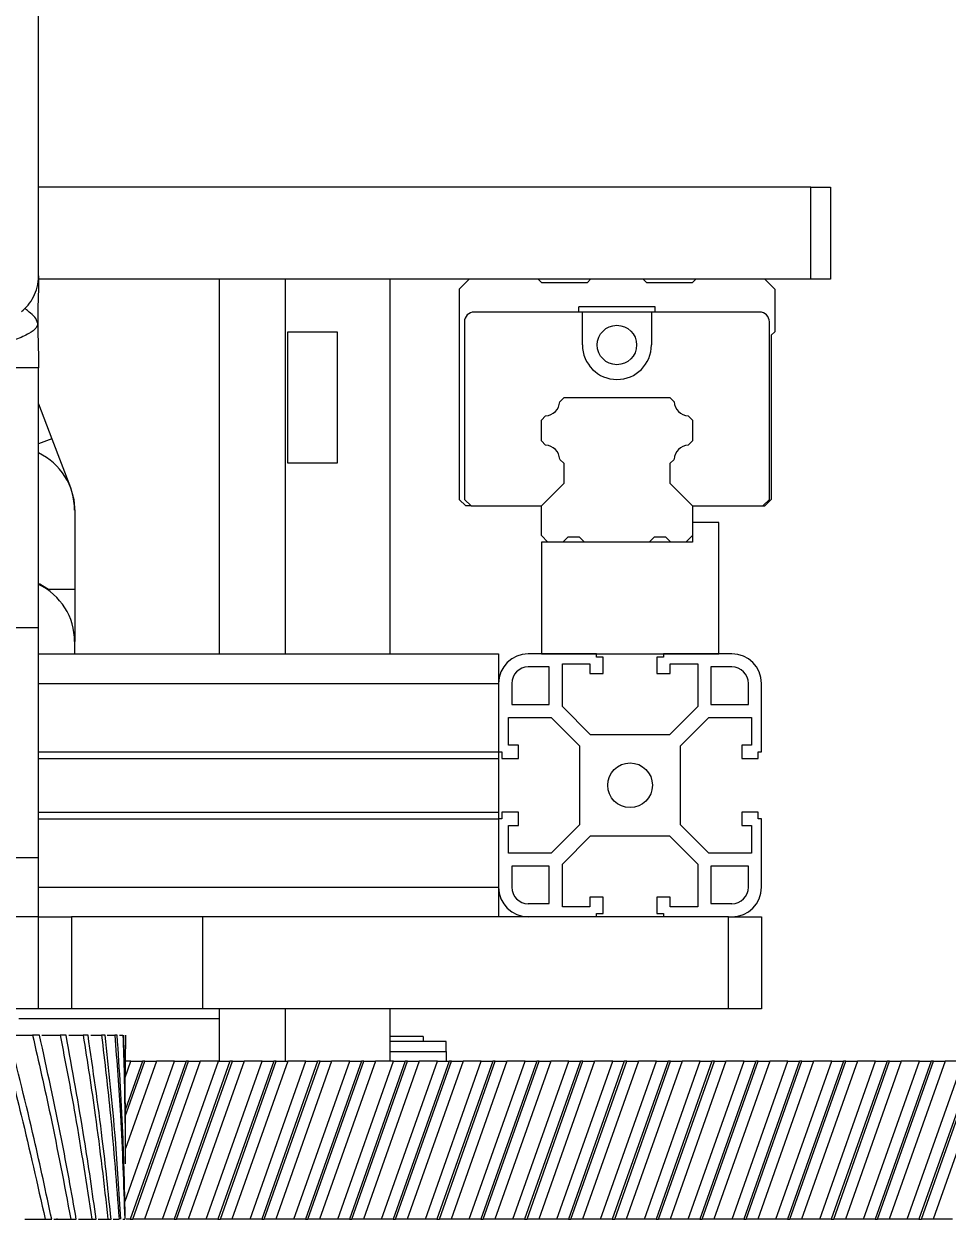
# Model space of a CAD drawing. Header units: millimetres. Extents: x 0 to 597, y 0 to 420.
# Drawn here: x 381.55 to 390.93, y 336.05 to 348.18 of the extents above; entities that cross this region are included whole.
import ezdxf

# ---------------------------------------------------------------- set-up
doc = ezdxf.new("R2010")
doc.units = ezdxf.units.MM

msp = doc.modelspace()

# ---------------------------------------------------------------- linework, layer by layer
at = {"color": 7, "linetype": 'Continuous', "lineweight": 25}
for p, q in [((381.7, 345.621), (381.7, 348.488)), ((389.533, 346.521), (381.7, 346.521)), ((389.533, 345.588), (389.533, 346.521)), ((389.533, 346.521), (389.733, 346.521)), ((389.733, 346.521), (389.733, 345.588)), ((389.533, 345.588), (381.7, 345.588)), ((383.533, 345.588), (383.533, 341.788)), ((384.2, 345.588), (384.2, 341.788)), ((385.267, 341.788), (385.267, 345.588)), ((386.067, 345.588), (385.967, 345.488)), ((386.8, 345.555), (386.767, 345.588)), ((386.8, 345.555), (387.267, 345.555)), ((387.3, 345.588), (387.267, 345.555)), ((387.867, 345.555), (387.833, 345.588)), ((387.867, 345.555), (388.333, 345.555)), ((388.367, 345.588), (388.333, 345.555)), ((389.067, 345.588), (389.167, 345.488)), ((389.733, 345.588), (389.533, 345.588)), ((385.967, 345.488), (385.967, 343.355)), ((389.167, 345.488), (389.167, 345.055)), ((387.18, 345.255), (387.18, 345.308)), ((387.953, 345.308), (387.18, 345.308)), ((387.953, 345.255), (387.953, 345.308)), ((387.217, 345.255), (386.12, 345.255)), ((387.217, 344.921), (387.217, 345.255)), ((387.917, 345.255), (387.217, 345.255)), ((387.917, 345.255), (387.917, 344.921)), ((389.013, 345.255), (387.917, 345.255)), ((384.227, 343.721), (384.227, 345.055)), ((384.227, 345.055), (384.728, 345.055)), ((384.728, 345.055), (384.728, 343.721)), ((386.02, 345.155), (386.02, 343.355)), ((389.113, 343.355), (389.113, 345.155)), ((389.133, 345.021), (389.167, 345.055)), ((389.133, 345.021), (389.133, 343.355)), ((381.7, 342.054), (381.7, 344.688)), ((381.7, 344.323), (381.835, 343.97)), ((386.987, 344.345), (387.03, 344.388)), ((387.03, 344.388), (388.103, 344.388)), ((388.103, 344.388), (388.147, 344.345)), ((386.843, 344.201), (386.8, 344.158)), ((388.333, 344.158), (388.29, 344.201)), ((386.8, 343.948), (386.8, 344.158)), ((388.333, 344.158), (388.333, 343.948)), ((381.835, 343.97), (381.7, 343.918)), ((381.835, 343.97), (382.025, 343.475)), ((386.8, 343.948), (386.843, 343.905)), ((388.29, 343.905), (388.333, 343.948)), ((384.728, 343.721), (384.227, 343.721)), ((386.987, 343.761), (387.03, 343.718)), ((387.03, 343.518), (387.03, 343.718)), ((388.103, 343.718), (388.147, 343.761)), ((388.103, 343.718), (388.103, 343.518)), ((386.8, 343.288), (387.03, 343.518)), ((388.103, 343.518), (388.333, 343.288)), ((385.967, 343.355), (386.033, 343.288)), ((386.02, 343.355), (386.087, 343.288)), ((389.047, 343.288), (389.113, 343.355)), ((389.067, 343.288), (389.133, 343.355)), ((382.067, 343.245), (382.067, 342.442)), ((386.087, 343.288), (386.033, 343.288)), ((386.087, 343.288), (386.8, 343.288)), ((386.8, 342.988), (386.8, 343.288)), ((388.333, 343.288), (388.333, 342.988)), ((388.333, 343.288), (389.047, 343.288)), ((389.047, 343.288), (389.067, 343.288)), ((388.333, 343.121), (388.333, 342.921)), ((388.6, 343.121), (388.333, 343.121)), ((388.6, 341.788), (388.6, 343.121)), ((386.8, 342.988), (386.867, 342.921)), ((388.267, 342.921), (388.333, 342.988)), ((386.8, 342.921), (386.8, 341.788)), ((388.333, 342.921), (386.8, 342.921)), ((387.019, 342.921), (386.867, 342.921)), ((387.019, 342.921), (387.07, 342.972)), ((387.187, 342.972), (387.07, 342.972)), ((387.187, 342.972), (387.238, 342.921)), ((387.895, 342.921), (387.238, 342.921)), ((387.895, 342.921), (387.946, 342.972)), ((388.063, 342.972), (387.946, 342.972)), ((388.063, 342.972), (388.114, 342.921)), ((388.267, 342.921), (388.114, 342.921)), ((382.067, 342.442), (381.8, 342.442)), ((382.067, 342.442), (382.067, 341.912)), ((381.7, 339.721), (381.7, 342.055)), ((382.067, 341.788), (382.067, 341.912)), ((381.7, 341.788), (386.367, 341.788)), ((386.367, 341.788), (386.367, 341.488)), ((387.36, 341.788), (386.667, 341.788)), ((386.8, 341.788), (388.6, 341.788)), ((387.36, 341.755), (387.36, 341.788)), ((388.04, 341.788), (388.04, 341.755)), ((388.733, 341.788), (388.04, 341.788)), ((386.88, 341.655), (386.667, 341.655)), ((386.88, 341.275), (386.88, 341.655)), ((387.013, 341.688), (387.293, 341.688)), ((387.013, 341.255), (387.013, 341.688)), ((387.293, 341.688), (387.293, 341.588)), ((387.427, 341.755), (387.36, 341.755)), ((387.427, 341.588), (387.427, 341.755)), ((387.973, 341.755), (387.973, 341.588)), ((388.04, 341.755), (387.973, 341.755)), ((388.107, 341.688), (388.387, 341.688)), ((388.107, 341.588), (388.107, 341.688)), ((388.387, 341.688), (388.387, 341.255)), ((388.733, 341.655), (388.52, 341.655)), ((388.52, 341.655), (388.52, 341.275)), ((387.293, 341.588), (387.427, 341.588)), ((387.973, 341.588), (388.107, 341.588)), ((386.367, 341.488), (386.367, 340.795)), ((386.5, 341.488), (386.5, 341.275)), ((388.9, 341.275), (388.9, 341.488)), ((389.033, 340.795), (389.033, 341.488)), ((386.5, 341.275), (386.88, 341.275)), ((387.3, 340.968), (387.013, 341.255)), ((388.387, 341.255), (388.1, 340.968)), ((388.52, 341.275), (388.9, 341.275)), ((386.467, 341.141), (386.9, 341.141)), ((386.467, 340.861), (386.467, 341.141)), ((386.9, 341.141), (387.187, 340.855)), ((388.213, 340.855), (388.5, 341.141)), ((388.5, 341.141), (388.933, 341.141)), ((388.933, 341.141), (388.933, 340.861)), ((388.1, 340.968), (387.3, 340.968)), ((381.7, 340.795), (386.367, 340.795)), ((386.367, 340.795), (386.4, 340.795)), ((386.367, 340.795), (386.367, 340.728)), ((386.4, 340.795), (386.4, 340.728)), ((386.567, 340.861), (386.467, 340.861)), ((386.567, 340.728), (386.567, 340.861)), ((387.187, 340.855), (387.187, 340.055)), ((388.213, 340.055), (388.213, 340.855)), ((388.833, 340.861), (388.833, 340.728)), ((388.933, 340.861), (388.833, 340.861)), ((389, 340.795), (389.033, 340.795)), ((389, 340.728), (389, 340.795)), ((381.7, 340.728), (386.367, 340.728)), ((386.367, 340.728), (386.367, 340.181)), ((386.4, 340.728), (386.567, 340.728)), ((388.833, 340.728), (389, 340.728)), ((381.7, 340.181), (386.367, 340.181)), ((381.7, 340.115), (386.367, 340.115)), ((386.367, 340.181), (386.367, 340.115)), ((386.4, 340.115), (386.367, 340.115)), ((386.367, 340.115), (386.367, 339.421)), ((386.4, 340.181), (386.4, 340.115)), ((386.567, 340.181), (386.4, 340.181)), ((386.567, 340.048), (386.567, 340.181)), ((388.833, 340.181), (388.833, 340.048)), ((389, 340.181), (388.833, 340.181)), ((389, 340.115), (389, 340.181)), ((389.033, 340.115), (389, 340.115)), ((389.033, 339.421), (389.033, 340.115)), ((386.467, 340.048), (386.567, 340.048)), ((386.467, 339.768), (386.467, 340.048)), ((387.187, 340.055), (386.9, 339.768)), ((388.5, 339.768), (388.213, 340.055)), ((388.833, 340.048), (388.933, 340.048)), ((388.933, 340.048), (388.933, 339.768)), ((387.013, 339.655), (387.3, 339.941)), ((387.3, 339.941), (388.1, 339.941)), ((388.1, 339.941), (388.387, 339.655)), ((381.346, 339.721), (381.7, 339.721)), ((381.7, 339.121), (381.7, 339.721)), ((386.9, 339.768), (386.467, 339.768)), ((388.933, 339.768), (388.5, 339.768)), ((386.88, 339.635), (386.5, 339.635)), ((386.5, 339.635), (386.5, 339.421)), ((386.88, 339.255), (386.88, 339.635)), ((387.013, 339.221), (387.013, 339.655)), ((388.387, 339.655), (388.387, 339.221)), ((388.9, 339.635), (388.52, 339.635)), ((388.52, 339.635), (388.52, 339.255)), ((388.9, 339.421), (388.9, 339.635)), ((386.367, 339.421), (386.367, 339.121)), ((386.667, 339.255), (386.88, 339.255)), ((387.293, 339.221), (387.013, 339.221)), ((387.293, 339.321), (387.293, 339.221)), ((387.427, 339.321), (387.293, 339.321)), ((387.427, 339.155), (387.427, 339.321)), ((387.973, 339.321), (387.973, 339.155)), ((388.107, 339.321), (387.973, 339.321)), ((388.107, 339.221), (388.107, 339.321)), ((388.387, 339.221), (388.107, 339.221)), ((388.52, 339.255), (388.733, 339.255)), ((381.7, 339.121), (375.7, 339.121)), ((381.7, 338.188), (381.7, 339.121)), ((381.7, 339.121), (382.033, 339.121)), ((382.033, 339.121), (382.033, 338.188)), ((383.367, 339.121), (382.033, 339.121)), ((383.367, 338.188), (383.367, 339.121)), ((388.7, 339.121), (383.367, 339.121)), ((387.36, 339.155), (387.427, 339.155)), ((387.36, 339.121), (387.36, 339.155)), ((387.973, 339.155), (388.04, 339.155)), ((388.04, 339.155), (388.04, 339.121)), ((388.7, 338.188), (388.7, 339.121)), ((388.7, 339.121), (389.033, 339.121)), ((389.033, 339.121), (389.033, 338.188)), ((381.7, 338.188), (375.7, 338.188)), ((382.033, 338.188), (381.7, 338.188)), ((383.367, 338.188), (382.033, 338.188)), ((388.7, 338.188), (383.367, 338.188)), ((383.533, 338.188), (383.533, 337.655)), ((384.2, 338.188), (384.2, 337.655)), ((385.267, 337.655), (385.267, 338.188)), ((389.033, 338.188), (388.7, 338.188)), ((381.5, 338.088), (383.533, 338.088)), ((381.71, 337.921), (381.639, 337.921)), ((381.732, 337.921), (381.919, 337.921)), ((381.979, 337.921), (381.919, 337.921)), ((382.007, 337.921), (382.153, 337.921)), ((382.202, 337.921), (382.153, 337.921)), ((382.229, 337.921), (382.339, 337.921)), ((382.375, 337.921), (382.339, 337.921)), ((382.397, 337.921), (382.473, 337.921)), ((382.498, 337.921), (382.473, 337.921)), ((382.52, 337.921), (382.555, 337.921)), ((382.581, 336.927), (382.566, 337.921)), ((382.582, 337.921), (382.575, 337.351)), ((385.6, 337.908), (385.267, 337.908)), ((385.6, 337.908), (385.6, 337.855)), ((385.833, 337.855), (385.267, 337.855)), ((385.833, 337.755), (385.833, 337.855)), ((382.577, 336.238), (383.079, 337.655)), ((382.577, 337.491), (382.635, 337.655)), ((382.753, 337.655), (382.578, 337.161)), ((382.579, 337.094), (382.777, 337.655)), ((382.635, 337.655), (382.579, 337.655)), ((382.895, 337.655), (382.582, 336.771)), ((383.197, 337.655), (382.63, 336.055)), ((382.635, 337.655), (382.753, 337.655)), ((382.655, 336.055), (383.222, 337.655)), ((382.777, 337.655), (382.753, 337.655)), ((383.34, 337.655), (382.773, 336.055)), ((382.777, 337.655), (382.895, 337.655)), ((383.079, 337.655), (382.895, 337.655)), ((382.957, 336.055), (383.524, 337.655)), ((383.641, 337.655), (383.075, 336.055)), ((383.079, 337.655), (383.197, 337.655)), ((383.1, 336.055), (383.666, 337.655)), ((383.222, 337.655), (383.197, 337.655)), ((383.784, 337.655), (383.217, 336.055)), ((383.222, 337.655), (383.34, 337.655)), ((383.524, 337.655), (383.34, 337.655)), ((383.401, 336.055), (383.968, 337.655)), ((384.086, 337.655), (383.519, 336.055)), ((383.524, 337.655), (383.641, 337.655)), ((383.544, 336.055), (384.111, 337.655)), ((383.666, 337.655), (383.641, 337.655)), ((384.229, 337.655), (383.662, 336.055)), ((383.666, 337.655), (383.784, 337.655)), ((383.968, 337.655), (383.784, 337.655)), ((383.846, 336.055), (384.412, 337.655)), ((384.53, 337.655), (383.964, 336.055)), ((383.968, 337.655), (384.086, 337.655)), ((383.988, 336.055), (384.555, 337.655)), ((384.111, 337.655), (384.086, 337.655)), ((384.673, 337.655), (384.106, 336.055)), ((384.111, 337.655), (384.229, 337.655)), ((384.412, 337.655), (384.229, 337.655)), ((384.29, 336.055), (384.857, 337.655)), ((384.975, 337.655), (384.408, 336.055)), ((384.412, 337.655), (384.53, 337.655)), ((384.433, 336.055), (385, 337.655)), ((384.555, 337.655), (384.53, 337.655)), ((385.117, 337.655), (384.551, 336.055)), ((384.555, 337.655), (384.673, 337.655)), ((384.857, 337.655), (384.673, 337.655)), ((384.735, 336.055), (385.301, 337.655)), ((385.419, 337.655), (384.853, 336.055)), ((384.857, 337.655), (384.975, 337.655)), ((384.877, 336.055), (385.444, 337.655)), ((385, 337.655), (384.975, 337.655)), ((385.562, 337.655), (384.995, 336.055)), ((385, 337.655), (385.117, 337.655)), ((385.301, 337.655), (385.117, 337.655)), ((385.179, 336.055), (385.746, 337.655)), ((385.864, 337.655), (385.297, 336.055)), ((385.301, 337.655), (385.419, 337.655)), ((385.322, 336.055), (385.889, 337.655)), ((385.444, 337.655), (385.419, 337.655)), ((386.006, 337.655), (385.44, 336.055)), ((385.444, 337.655), (385.562, 337.655)), ((385.746, 337.655), (385.562, 337.655)), ((385.624, 336.055), (386.19, 337.655)), ((386.308, 337.655), (385.741, 336.055)), ((385.746, 337.655), (385.864, 337.655)), ((385.766, 336.055), (386.333, 337.655)), ((385.833, 337.755), (385.833, 337.655)), ((385.889, 337.655), (385.864, 337.655)), ((386.451, 337.655), (385.884, 336.055)), ((385.889, 337.655), (386.006, 337.655)), ((386.19, 337.655), (386.006, 337.655)), ((386.068, 336.055), (386.635, 337.655)), ((386.753, 337.655), (386.186, 336.055)), ((386.19, 337.655), (386.308, 337.655)), ((386.211, 336.055), (386.777, 337.655)), ((386.333, 337.655), (386.308, 337.655)), ((386.895, 337.655), (386.329, 336.055)), ((386.333, 337.655), (386.451, 337.655)), ((386.635, 337.655), (386.451, 337.655)), ((386.512, 336.055), (387.079, 337.655)), ((387.197, 337.655), (386.63, 336.055)), ((386.635, 337.655), (386.753, 337.655)), ((386.655, 336.055), (387.222, 337.655)), ((386.777, 337.655), (386.753, 337.655)), ((387.34, 337.655), (386.773, 336.055)), ((386.777, 337.655), (386.895, 337.655)), ((387.079, 337.655), (386.895, 337.655)), ((386.957, 336.055), (387.524, 337.655)), ((387.641, 337.655), (387.075, 336.055)), ((387.079, 337.655), (387.197, 337.655)), ((387.1, 336.055), (387.666, 337.655)), ((387.222, 337.655), (387.197, 337.655)), ((387.784, 337.655), (387.217, 336.055)), ((387.222, 337.655), (387.34, 337.655)), ((387.524, 337.655), (387.34, 337.655)), ((387.401, 336.055), (387.968, 337.655)), ((388.086, 337.655), (387.519, 336.055)), ((387.524, 337.655), (387.641, 337.655)), ((387.544, 336.055), (388.111, 337.655)), ((387.666, 337.655), (387.641, 337.655)), ((388.229, 337.655), (387.662, 336.055)), ((387.666, 337.655), (387.784, 337.655)), ((387.968, 337.655), (387.784, 337.655)), ((387.846, 336.055), (388.412, 337.655)), ((388.53, 337.655), (387.964, 336.055)), ((387.968, 337.655), (388.086, 337.655)), ((387.988, 336.055), (388.555, 337.655)), ((388.111, 337.655), (388.086, 337.655)), ((388.673, 337.655), (388.106, 336.055)), ((388.111, 337.655), (388.229, 337.655)), ((388.412, 337.655), (388.229, 337.655)), ((388.29, 336.055), (388.857, 337.655)), ((388.975, 337.655), (388.408, 336.055)), ((388.412, 337.655), (388.53, 337.655)), ((388.433, 336.055), (389, 337.655)), ((388.555, 337.655), (388.53, 337.655)), ((389.117, 337.655), (388.551, 336.055)), ((388.555, 337.655), (388.673, 337.655)), ((388.857, 337.655), (388.673, 337.655)), ((388.735, 336.055), (389.301, 337.655)), ((389.419, 337.655), (388.853, 336.055)), ((388.857, 337.655), (388.975, 337.655)), ((388.877, 336.055), (389.444, 337.655)), ((389, 337.655), (388.975, 337.655)), ((389.562, 337.655), (388.995, 336.055)), ((389, 337.655), (389.117, 337.655)), ((389.301, 337.655), (389.117, 337.655)), ((389.179, 336.055), (389.746, 337.655)), ((389.864, 337.655), (389.297, 336.055)), ((389.301, 337.655), (389.419, 337.655)), ((389.322, 336.055), (389.888, 337.655)), ((389.444, 337.655), (389.419, 337.655)), ((390.006, 337.655), (389.44, 336.055)), ((389.444, 337.655), (389.562, 337.655)), ((389.746, 337.655), (389.562, 337.655)), ((389.624, 336.055), (390.19, 337.655)), ((390.308, 337.655), (389.741, 336.055)), ((389.746, 337.655), (389.864, 337.655)), ((389.766, 336.055), (390.333, 337.655)), ((389.888, 337.655), (389.864, 337.655)), ((390.451, 337.655), (389.884, 336.055)), ((389.888, 337.655), (390.006, 337.655)), ((390.19, 337.655), (390.006, 337.655)), ((390.068, 336.055), (390.635, 337.655)), ((390.753, 337.655), (390.186, 336.055)), ((390.19, 337.655), (390.308, 337.655)), ((390.211, 336.055), (390.777, 337.655)), ((390.333, 337.655), (390.308, 337.655)), ((390.895, 337.655), (390.329, 336.055)), ((390.333, 337.655), (390.451, 337.655)), ((390.635, 337.655), (390.451, 337.655)), ((390.512, 336.055), (391.079, 337.655)), ((391.197, 337.655), (390.63, 336.055)), ((390.635, 337.655), (390.753, 337.655)), ((390.655, 336.055), (391.222, 337.655)), ((390.777, 337.655), (390.753, 337.655)), ((391.34, 337.655), (390.773, 336.055)), ((390.777, 337.655), (390.895, 337.655)), ((391.079, 337.655), (390.895, 337.655)), ((382.582, 336.616), (382.582, 336.927)), ((381.767, 336.055), (381.833, 336.055)), ((381.855, 336.055), (382.027, 336.055)), ((381.886, 336.059), (381.884, 336.055)), ((382.027, 336.055), (382.083, 336.055)), ((382.106, 336.055), (382.24, 336.055)), ((382.24, 336.055), (382.284, 336.055)), ((382.305, 336.055), (382.404, 336.055)), ((382.404, 336.055), (382.435, 336.055)), ((382.457, 336.055), (382.516, 336.055)), ((382.556, 336.055), (382.574, 336.055)), ((382.63, 336.055), (382.588, 336.055)), ((382.63, 336.055), (382.655, 336.055)), ((382.76, 336.055), (382.655, 336.055)), ((382.97, 336.055), (382.76, 336.055)), ((383.075, 336.055), (382.97, 336.055)), ((383.075, 336.055), (383.1, 336.055)), ((383.204, 336.055), (383.1, 336.055)), ((383.414, 336.055), (383.204, 336.055)), ((383.519, 336.055), (383.414, 336.055)), ((383.519, 336.055), (383.544, 336.055)), ((383.649, 336.055), (383.544, 336.055)), ((383.859, 336.055), (383.649, 336.055)), ((383.964, 336.055), (383.859, 336.055)), ((383.964, 336.055), (383.988, 336.055)), ((384.093, 336.055), (383.988, 336.055)), ((384.303, 336.055), (384.093, 336.055)), ((384.408, 336.055), (384.303, 336.055)), ((384.408, 336.055), (384.433, 336.055)), ((384.538, 336.055), (384.433, 336.055)), ((384.748, 336.055), (384.538, 336.055)), ((384.853, 336.055), (384.748, 336.055)), ((384.853, 336.055), (384.877, 336.055)), ((384.982, 336.055), (384.877, 336.055)), ((385.192, 336.055), (384.982, 336.055)), ((385.297, 336.055), (385.192, 336.055)), ((385.297, 336.055), (385.322, 336.055)), ((385.427, 336.055), (385.322, 336.055)), ((385.637, 336.055), (385.427, 336.055)), ((385.741, 336.055), (385.637, 336.055)), ((385.741, 336.055), (385.766, 336.055)), ((385.871, 336.055), (385.766, 336.055)), ((386.081, 336.055), (385.871, 336.055)), ((386.186, 336.055), (386.081, 336.055)), ((386.186, 336.055), (386.211, 336.055)), ((386.315, 336.055), (386.211, 336.055)), ((386.526, 336.055), (386.315, 336.055)), ((386.63, 336.055), (386.526, 336.055)), ((386.63, 336.055), (386.655, 336.055)), ((386.76, 336.055), (386.655, 336.055)), ((386.97, 336.055), (386.76, 336.055)), ((387.075, 336.055), (386.97, 336.055)), ((387.075, 336.055), (387.1, 336.055)), ((387.204, 336.055), (387.1, 336.055)), ((387.414, 336.055), (387.204, 336.055)), ((387.519, 336.055), (387.414, 336.055)), ((387.519, 336.055), (387.544, 336.055)), ((387.649, 336.055), (387.544, 336.055)), ((387.859, 336.055), (387.649, 336.055)), ((387.964, 336.055), (387.859, 336.055)), ((387.964, 336.055), (387.988, 336.055)), ((388.093, 336.055), (387.988, 336.055)), ((388.303, 336.055), (388.093, 336.055)), ((388.408, 336.055), (388.303, 336.055)), ((388.408, 336.055), (388.433, 336.055)), ((388.538, 336.055), (388.433, 336.055)), ((388.748, 336.055), (388.538, 336.055)), ((388.853, 336.055), (388.748, 336.055)), ((388.853, 336.055), (388.877, 336.055)), ((388.982, 336.055), (388.877, 336.055)), ((389.192, 336.055), (388.982, 336.055)), ((389.297, 336.055), (389.192, 336.055)), ((389.297, 336.055), (389.322, 336.055)), ((389.427, 336.055), (389.322, 336.055)), ((389.637, 336.055), (389.427, 336.055)), ((389.741, 336.055), (389.637, 336.055)), ((389.741, 336.055), (389.766, 336.055)), ((389.871, 336.055), (389.766, 336.055)), ((390.081, 336.055), (389.871, 336.055)), ((390.186, 336.055), (390.081, 336.055)), ((390.186, 336.055), (390.211, 336.055)), ((390.315, 336.055), (390.211, 336.055)), ((390.526, 336.055), (390.315, 336.055)), ((390.63, 336.055), (390.526, 336.055)), ((390.63, 336.055), (390.655, 336.055)), ((390.76, 336.055), (390.655, 336.055)), ((390.97, 336.055), (390.76, 336.055))]:
    msp.add_line(p, q, dxfattribs=at)
at = {"color": 8, "linetype": 'Continuous', "lineweight": 25}
for p, q in [((381.7, 341.488), (386.367, 341.488)), ((381.7, 339.421), (386.367, 339.421)), ((385.267, 337.755), (385.833, 337.755))]:
    msp.add_line(p, q, dxfattribs=at)
at = {"color": 7, "linetype": 'Continuous', "lineweight": 25, "flags": 128}
for points in [[(382.025, 343.475), (382.058, 343.353), (382.067, 343.229)], [(381.8, 342.442), (381.714, 342.494), (381.7, 342.5)]]:
    msp.add_lwpolyline(points, dxfattribs=at)
at = {"color": 7, "linetype": 'Continuous', "lineweight": 25}
for centre, radius in [((387.567, 344.921), 0.2), ((387.7, 340.455), 0.227)]:
    msp.add_circle(centre, radius, dxfattribs=at)
for centre, radius, start, end in [((386.12, 345.155), 0.1, 90, 180), ((389.013, 345.155), 0.1, 0, 90), ((387.567, 344.921), 0.35, 180, 0), ((386.834, 344.354), 0.153, 273.5904, 356.4096), ((388.3, 344.354), 0.153, 183.5904, 266.4096), ((381.423, 343.245), 0.643, 0, 64.5292), ((386.834, 343.752), 0.153, 3.5904, 86.4096), ((388.3, 343.752), 0.153, 93.5904, 176.4096), ((381.423, 341.912), 0.643, 0, 64.5292), ((386.667, 341.488), 0.3, 90, 180), ((388.733, 341.488), 0.3, 0, 90), ((386.667, 341.488), 0.167, 90, 180), ((388.733, 341.488), 0.167, 0, 90), ((386.667, 339.421), 0.3, 180, 270), ((386.667, 339.421), 0.167, 180, 270), ((388.733, 339.421), 0.3, 270, 0), ((388.733, 339.421), 0.167, 270, 0)]:
    msp.add_arc(centre, radius, start, end, dxfattribs=at)
for points, knots in [([(381.528, 345.26), (381.551, 345.28), (381.597, 345.322), (381.651, 345.405), (381.692, 345.506), (381.697, 345.583), (381.7, 345.621)], [0, 0, 0, 0, 0.250324, 0.500353, 0.75078, 1, 1, 1, 1]), ([(381.7, 345.621), (381.7, 345.581), (381.699, 345.494), (381.693, 345.334), (381.692, 345.214), (381.691, 345.14)], [0, 0, 0, 0, 0.25132, 0.542319, 1, 1, 1, 1]), ([(381.691, 345.14), (381.683, 345.162), (381.668, 345.206), (381.605, 345.254), (381.569, 345.285), (381.565, 345.289), (381.563, 345.291)], [0, 0, 0, 0, 0.277288, 0.563202, 0.782885, 1, 1, 1, 1]), ([(381.691, 345.14), (381.688, 345.125), (381.682, 345.094), (381.613, 345.039), (381.46, 344.966), (381.265, 344.944), (381.1, 344.993), (381.017, 345.018)], [0, 0, 0, 0, 0.186648, 0.369209, 0.554277, 0.775858, 1, 1, 1, 1]), ([(381.691, 345.14), (381.692, 345.097), (381.693, 345.007), (381.697, 344.886), (381.7, 344.779), (381.7, 344.718), (381.7, 344.688)], [0, 0, 0, 0, 0.290397, 0.59473, 0.799568, 1, 1, 1, 1]), ([(381.7, 344.688), (381.698, 344.688), (381.692, 344.688), (381.651, 344.688), (381.586, 344.688), (381.495, 344.688), (381.379, 344.688), (381.24, 344.688), (381.079, 344.688), (380.955, 344.688), (380.892, 344.688)], [0, 0, 0, 0, 0.125, 0.25, 0.374998, 0.5, 0.625001, 0.750001, 0.875001, 1, 1, 1, 1]), ([(375.7, 342.055), (375.705, 342.055), (375.715, 342.055), (375.795, 342.055), (375.92, 342.055), (376.095, 342.055), (376.313, 342.055), (376.573, 342.055), (376.869, 342.055), (377.196, 342.055), (377.549, 342.055), (377.921, 342.055), (378.307, 342.055), (378.7, 342.055), (379.093, 342.055), (379.479, 342.055), (379.851, 342.055), (380.204, 342.055), (380.532, 342.055), (380.827, 342.055), (381.087, 342.055), (381.306, 342.055), (381.48, 342.055), (381.606, 342.055), (381.685, 342.055), (381.695, 342.055), (381.7, 342.055)], [0, 0, 0, 0, 0.041667, 0.083333, 0.125, 0.166667, 0.208333, 0.25, 0.291667, 0.333333, 0.375, 0.416667, 0.458333, 0.5, 0.541667, 0.583333, 0.625, 0.666666, 0.708333, 0.75, 0.791667, 0.833333, 0.875, 0.916667, 0.958333, 1, 1, 1, 1]), ([(381.319, 337.921), (381.388, 337.65), (381.549, 337.028), (381.688, 336.406), (381.767, 336.055)], [0, 0, 0, 0, 0.435554, 1, 1, 1, 1]), ([(381.833, 336.055), (381.775, 336.326), (381.642, 336.948), (381.486, 337.57), (381.399, 337.921)], [0, 0, 0, 0, 0.435553, 1, 1, 1, 1]), ([(381.399, 337.921), (381.419, 337.921), (381.496, 337.921), (381.578, 337.921), (381.639, 337.921)], [0, 0, 0, 0, 0.252277, 1, 1, 1, 1]), ([(381.639, 337.921), (381.701, 337.65), (381.842, 337.028), (381.96, 336.406), (382.027, 336.055)], [0, 0, 0, 0, 0.435554, 1, 1, 1, 1]), ([(382.083, 336.055), (382.034, 336.326), (381.922, 336.948), (381.786, 337.57), (381.71, 337.921)], [0, 0, 0, 0, 0.435554, 1, 1, 1, 1]), ([(381.919, 337.921), (381.971, 337.65), (382.091, 337.028), (382.186, 336.406), (382.24, 336.055)], [0, 0, 0, 0, 0.435554, 1, 1, 1, 1]), ([(382.284, 336.055), (382.246, 336.326), (382.157, 336.948), (382.043, 337.57), (381.979, 337.921)], [0, 0, 0, 0, 0.435553, 1, 1, 1, 1]), ([(382.153, 337.921), (382.195, 337.65), (382.292, 337.028), (382.364, 336.406), (382.404, 336.055)], [0, 0, 0, 0, 0.435554, 1, 1, 1, 1]), ([(382.435, 336.055), (382.408, 336.326), (382.343, 336.948), (382.253, 337.57), (382.202, 337.921)], [0, 0, 0, 0, 0.435553, 1, 1, 1, 1]), ([(382.339, 337.921), (382.37, 337.65), (382.444, 337.028), (382.49, 336.406), (382.516, 336.055)], [0, 0, 0, 0, 0.4355546, 1, 1, 1, 1]), ([(382.534, 336.055), (382.518, 336.326), (382.479, 336.948), (382.413, 337.57), (382.375, 337.921)], [0, 0, 0, 0, 0.435553, 1, 1, 1, 1]), ([(382.473, 337.921), (382.494, 337.65), (382.542, 337.028), (382.562, 336.406), (382.574, 336.055)], [0, 0, 0, 0, 0.4355534, 1, 1, 1, 1]), ([(382.579, 336.055), (382.574, 336.326), (382.561, 336.948), (382.521, 337.57), (382.498, 337.921)], [0, 0, 0, 0, 0.435553, 1, 1, 1, 1]), ([(382.555, 337.921), (382.565, 337.65), (382.582, 337.215), (382.579, 336.78), (382.578, 336.616)], [0, 0, 0, 0, 0.62296, 1, 1, 1, 1]), ([(381.562, 336.055), (381.569, 336.055), (381.636, 336.055), (381.705, 336.055), (381.767, 336.055)], [0, 0, 0, 0, 0.10442, 1, 1, 1, 1])]:
    msp.add_open_spline(points, degree=3, knots=knots, dxfattribs=at)

doc.saveas('drawing.dxf')
